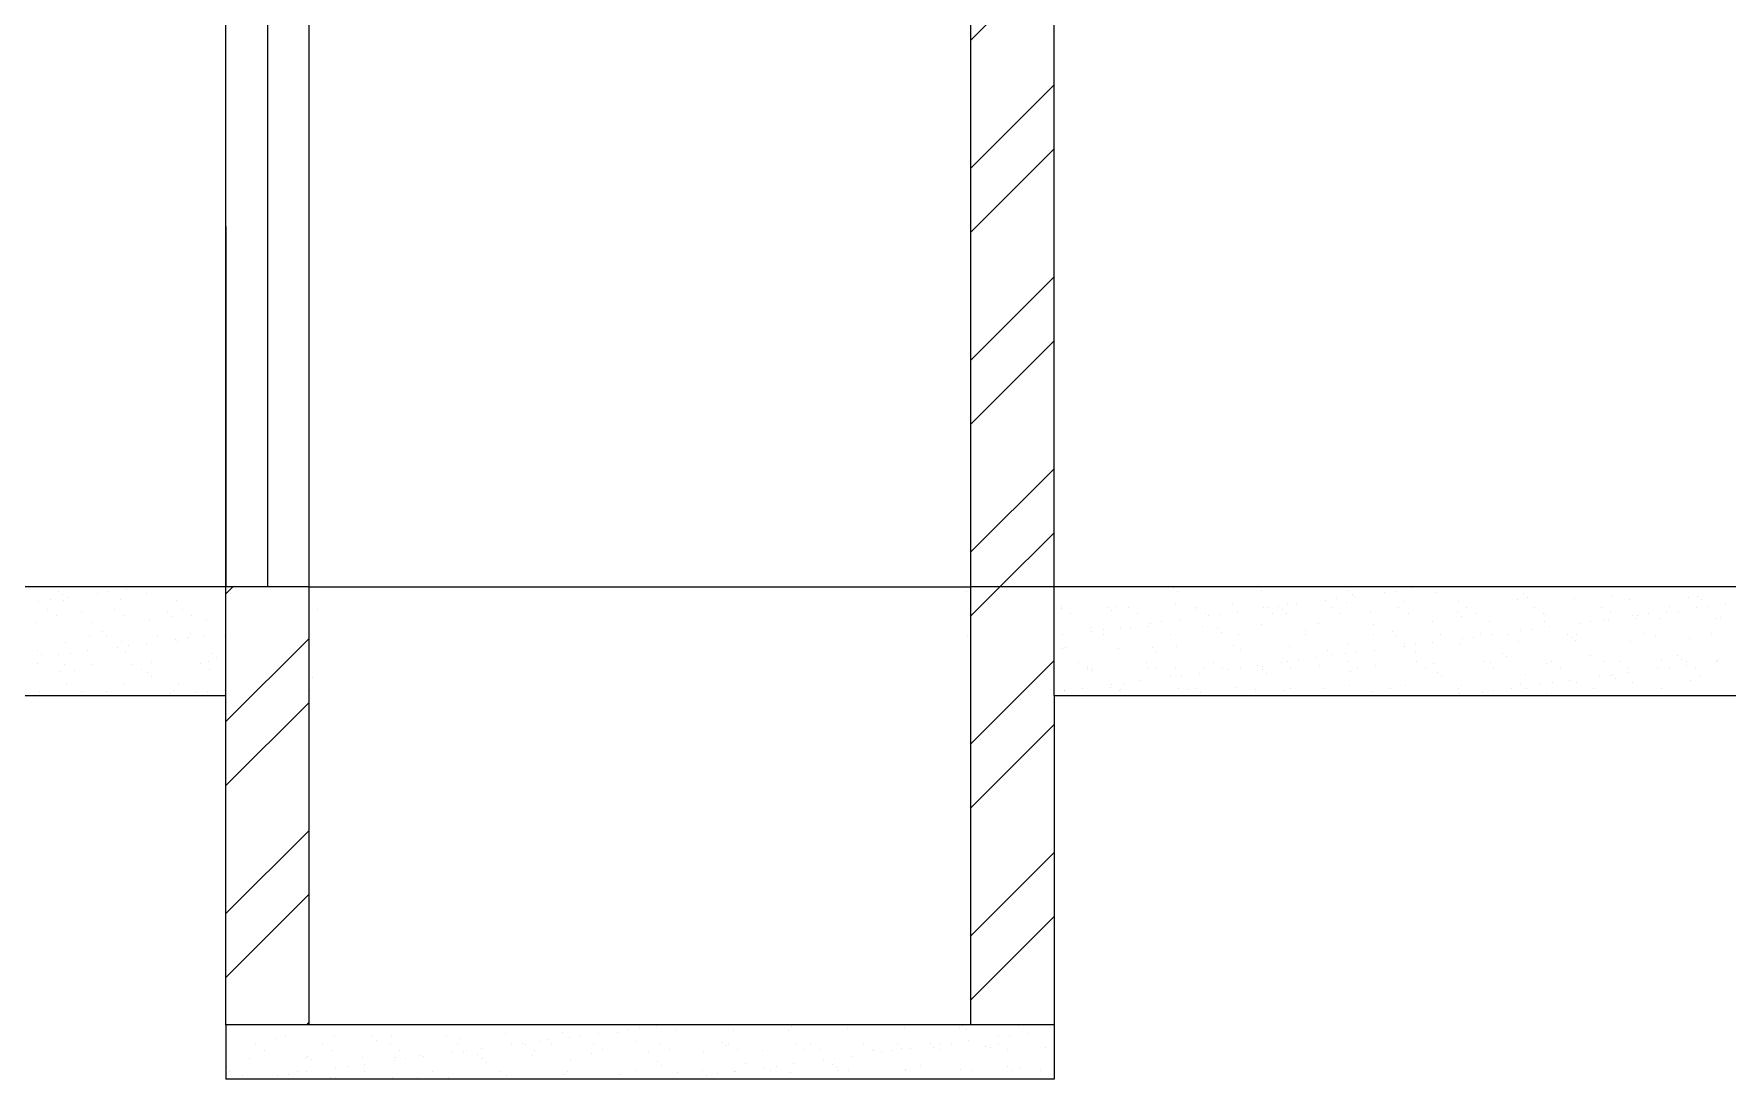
# Model space of a CAD drawing. Header units: metres. Extents: x 16174 to 16363, y 1100 to 1191.
# Drawn here: x 16270.849 to 16275.53, y 1135.851 to 1138.74 of the extents above; entities that cross this region are included whole.
import ezdxf

# ---------------------------------------------------------------- set-up
doc = ezdxf.new("R2010")
doc.units = ezdxf.units.M
doc.header["$MEASUREMENT"] = 0
pattern_1 = [(45, (442.80007, 38.17744), (-0.265165043, 0.265165043), []), (45, (442.97685, 38.17744), (-0.265165043, 0.265165043), [])]

msp = doc.modelspace()

# ---------------------------------------------------------------- hatches: boundary and pattern name
h = msp.add_hatch()
h.set_pattern_fill('ANSI32', color=256)
h.set_pattern_definition(pattern_1)
h.paths.add_polyline_path([(16273.6697, 1145.7611), (16273.4397, 1145.7611), (16273.4397, 1143.0111), (16273.6697, 1143.0111)])
h.paths.add_polyline_path([(16273.6697, 1142.8611), (16273.4397, 1142.8611), (16273.4397, 1140.1111), (16273.6697, 1140.1111)])
h.paths.add_polyline_path([(16273.6697, 1139.9611), (16273.4397, 1139.9611), (16273.4397, 1137.2111), (16273.6697, 1137.2111)])
h = msp.add_hatch()
h.set_pattern_fill('ANSI32', color=256)
h.set_pattern_definition(pattern_1)
h.paths.add_polyline_path([(16273.6697, 1136.9111), (16273.6697, 1137.2111), (16273.4397, 1137.2111), (16273.4397, 1136.0011), (16273.6697, 1136.0011)])
h.paths.add_polyline_path([(16271.6097, 1137.2111), (16271.3797, 1137.2111), (16271.3797, 1136.0011), (16271.6097, 1136.0011)])

# ---------------------------------------------------------------- linework, layer by layer
for p, q in [((16271.6097, 1136.0011), (16271.6097, 1150.8611)), ((16273.4397, 1136.0011), (16273.4397, 1150.8611)), ((16271.3797, 1136.0011), (16271.3797, 1150.2111)), ((16273.6697, 1136.9111), (16273.6697, 1139.9611)), ((16271.4947, 1139.1411), (16271.4947, 1137.2111)), ((16271.3797, 1138.2077), (16271.3797, 1137.2111)), ((16271.6097, 1137.2111), (16262.8153, 1137.2111)), ((16270.8627, 1137.172), (16270.8627, 1137.172)), ((16270.8939, 1137.1762), (16270.8939, 1137.1762)), ((16270.916, 1137.1997), (16270.916, 1137.1997)), ((16270.9271, 1137.1895), (16270.9271, 1137.1895)), ((16270.9313, 1137.1735), (16270.9313, 1137.1735)), ((16270.9427, 1137.1826), (16270.9427, 1137.1826)), ((16271.0242, 1137.1933), (16271.0242, 1137.1933)), ((16271.0554, 1137.1974), (16271.0554, 1137.1974)), ((16271.0884, 1137.1755), (16271.0884, 1137.1755)), ((16271.1042, 1137.2038), (16271.1042, 1137.2038)), ((16271.1597, 1137.1944), (16271.1597, 1137.1944)), ((16271.2418, 1137.1747), (16271.2418, 1137.1747)), ((16271.6097, 1137.2111), (16273.4397, 1137.2111)), ((16273.4271, 1137.199), (16273.4271, 1137.199)), ((16303.1117, 1137.2111), (16273.4397, 1137.2111)), ((16273.7586, 1137.2102), (16273.7586, 1137.2102)), ((16273.9987, 1137.2081), (16273.9987, 1137.2081)), ((16274.0097, 1137.198), (16274.0097, 1137.198)), ((16274.2423, 1137.2028), (16274.2423, 1137.2028)), ((16274.4202, 1137.1744), (16274.4202, 1137.1744)), ((16274.4515, 1137.1785), (16274.4515, 1137.1785)), ((16274.4776, 1137.1689), (16274.4776, 1137.1689)), ((16274.4824, 1137.2008), (16274.4824, 1137.2008)), ((16274.4934, 1137.1906), (16274.4934, 1137.1906)), ((16274.5003, 1137.1849), (16274.5003, 1137.1849)), ((16274.5818, 1137.1956), (16274.5818, 1137.1956)), ((16274.613, 1137.1997), (16274.613, 1137.1997)), ((16274.6347, 1137.1709), (16274.6347, 1137.1709)), ((16274.6618, 1137.2062), (16274.6618, 1137.2062)), ((16274.726, 1137.1955), (16274.726, 1137.1955)), ((16274.7882, 1137.1702), (16274.7882, 1137.1702)), ((16274.9502, 1137.176), (16274.9502, 1137.176)), ((16274.9661, 1137.1934), (16274.9661, 1137.1934)), ((16274.9772, 1137.1833), (16274.9772, 1137.1833)), ((16275.1073, 1137.178), (16275.1073, 1137.178)), ((16275.2097, 1137.1881), (16275.2097, 1137.1881)), ((16275.2608, 1137.1773), (16275.2608, 1137.1773)), ((16275.4228, 1137.1831), (16275.4228, 1137.1831)), ((16275.4498, 1137.186), (16275.4498, 1137.186)), ((16275.4609, 1137.1759), (16275.4609, 1137.1759)), ((16270.8859, 1137.1478), (16270.8859, 1137.1478)), ((16270.9112, 1137.1317), (16270.9112, 1137.1317)), ((16270.9793, 1137.1417), (16270.9793, 1137.1417)), ((16271.0727, 1137.1482), (16271.0727, 1137.1482)), ((16271.098, 1137.1321), (16271.098, 1137.1321)), ((16271.1695, 1137.1192), (16271.1695, 1137.1192)), ((16271.2194, 1137.1396), (16271.2194, 1137.1396)), ((16271.2304, 1137.1295), (16271.2304, 1137.1295)), ((16271.2596, 1137.1485), (16271.2596, 1137.1485)), ((16271.2849, 1137.1324), (16271.2849, 1137.1324)), ((16271.3265, 1137.1212), (16271.3265, 1137.1212)), ((16271.6333, 1137.1492), (16271.6333, 1137.1492)), ((16273.6886, 1137.1529), (16273.6886, 1137.1529)), ((16273.6895, 1137.1567), (16273.6895, 1137.1567)), ((16273.7139, 1137.1368), (16273.7139, 1137.1368)), ((16273.8183, 1137.1555), (16273.8183, 1137.1555)), ((16273.8294, 1137.1453), (16273.8294, 1137.1453)), ((16273.843, 1137.156), (16273.843, 1137.156)), ((16273.8754, 1137.1533), (16273.8754, 1137.1533)), ((16273.9007, 1137.1372), (16273.9007, 1137.1372)), ((16274.0051, 1137.1618), (16274.0051, 1137.1618)), ((16274.0157, 1137.1211), (16274.0157, 1137.1211)), ((16274.0619, 1137.1502), (16274.0619, 1137.1502)), ((16274.0623, 1137.1536), (16274.0623, 1137.1536)), ((16274.0876, 1137.1375), (16274.0876, 1137.1375)), ((16274.0972, 1137.1318), (16274.0972, 1137.1318)), ((16274.1285, 1137.1359), (16274.1285, 1137.1359)), ((16274.1621, 1137.1638), (16274.1621, 1137.1638)), ((16274.1772, 1137.1424), (16274.1772, 1137.1424)), ((16274.2491, 1137.154), (16274.2491, 1137.154)), ((16274.2587, 1137.1531), (16274.2587, 1137.1531)), ((16274.2744, 1137.1378), (16274.2744, 1137.1378)), ((16274.29, 1137.1572), (16274.29, 1137.1572)), ((16274.302, 1137.1481), (16274.302, 1137.1481)), ((16274.3131, 1137.138), (16274.3131, 1137.138)), ((16274.3156, 1137.1631), (16274.3156, 1137.1631)), ((16274.3388, 1137.1636), (16274.3388, 1137.1636)), ((16274.436, 1137.1543), (16274.436, 1137.1543)), ((16274.4613, 1137.1382), (16274.4613, 1137.1382)), ((16274.5456, 1137.1428), (16274.5456, 1137.1428)), ((16274.6228, 1137.1546), (16274.6228, 1137.1546)), ((16274.6481, 1137.1385), (16274.6481, 1137.1385)), ((16274.7857, 1137.1407), (16274.7857, 1137.1407)), ((16274.7968, 1137.1306), (16274.7968, 1137.1306)), ((16274.8097, 1137.155), (16274.8097, 1137.155)), ((16274.835, 1137.1389), (16274.835, 1137.1389)), ((16274.9965, 1137.1553), (16274.9965, 1137.1553)), ((16275.0218, 1137.1392), (16275.0218, 1137.1392)), ((16275.0294, 1137.1354), (16275.0294, 1137.1354)), ((16275.1834, 1137.1557), (16275.1834, 1137.1557)), ((16275.1884, 1137.1218), (16275.1884, 1137.1218)), ((16275.2016, 1137.1219), (16275.2016, 1137.1219)), ((16275.2087, 1137.1395), (16275.2087, 1137.1395)), ((16275.2694, 1137.1334), (16275.2694, 1137.1334)), ((16275.2805, 1137.1232), (16275.2805, 1137.1232)), ((16275.2831, 1137.1326), (16275.2831, 1137.1326)), ((16275.3143, 1137.1367), (16275.3143, 1137.1367)), ((16275.3455, 1137.1238), (16275.3455, 1137.1238)), ((16275.3631, 1137.1431), (16275.3631, 1137.1431)), ((16275.3702, 1137.156), (16275.3702, 1137.156)), ((16275.3955, 1137.1399), (16275.3955, 1137.1399)), ((16275.4446, 1137.1539), (16275.4446, 1137.1539)), ((16275.4758, 1137.158), (16275.4758, 1137.158)), ((16275.499, 1137.1231), (16275.499, 1137.1231)), ((16275.5131, 1137.1281), (16275.5131, 1137.1281)), ((16275.5246, 1137.1644), (16275.5246, 1137.1644)), ((16270.8539, 1137.1141), (16270.8539, 1137.1141)), ((16271.0023, 1137.0737), (16271.0023, 1137.0737)), ((16271.0074, 1137.1134), (16271.0074, 1137.1134)), ((16271.039, 1137.087), (16271.039, 1137.087)), ((16271.0501, 1137.0768), (16271.0501, 1137.0768)), ((16271.1891, 1137.074), (16271.1891, 1137.074)), ((16271.2826, 1137.0817), (16271.2826, 1137.0817)), ((16271.321, 1137.077), (16271.321, 1137.077)), ((16271.376, 1137.0744), (16271.376, 1137.0744)), ((16273.4313, 1137.0781), (16273.4313, 1137.0781)), ((16273.6927, 1137.0786), (16273.6927, 1137.0786)), ((16273.7706, 1137.1005), (16273.7706, 1137.1005)), ((16273.7742, 1137.0893), (16273.7742, 1137.0893)), ((16273.805, 1137.0788), (16273.805, 1137.0788)), ((16273.8055, 1137.0934), (16273.8055, 1137.0934)), ((16273.8542, 1137.0998), (16273.8542, 1137.0998)), ((16273.8816, 1137.0975), (16273.8816, 1137.0975)), ((16273.9277, 1137.1025), (16273.9277, 1137.1025)), ((16273.9357, 1137.1106), (16273.9357, 1137.1106)), ((16273.967, 1137.1147), (16273.967, 1137.1147)), ((16273.9918, 1137.0791), (16273.9918, 1137.0791)), ((16274.0812, 1137.1017), (16274.0812, 1137.1017)), ((16274.1216, 1137.0954), (16274.1216, 1137.0954)), ((16274.1327, 1137.0853), (16274.1327, 1137.0853)), ((16274.1787, 1137.0795), (16274.1787, 1137.0795)), ((16274.2432, 1137.1076), (16274.2432, 1137.1076)), ((16274.3653, 1137.0901), (16274.3653, 1137.0901)), ((16274.3655, 1137.0798), (16274.3655, 1137.0798)), ((16274.4003, 1137.1096), (16274.4003, 1137.1096)), ((16274.5524, 1137.0801), (16274.5524, 1137.0801)), ((16274.5538, 1137.1088), (16274.5538, 1137.1088)), ((16274.6054, 1137.0881), (16274.6054, 1137.0881)), ((16274.6164, 1137.0779), (16274.6164, 1137.0779)), ((16274.7158, 1137.1147), (16274.7158, 1137.1147)), ((16274.7392, 1137.0805), (16274.7392, 1137.0805)), ((16274.8298, 1137.0729), (16274.8298, 1137.0729)), ((16274.849, 1137.0828), (16274.849, 1137.0828)), ((16274.8729, 1137.1167), (16274.8729, 1137.1167)), ((16274.8786, 1137.0794), (16274.8786, 1137.0794)), ((16274.9261, 1137.0808), (16274.9261, 1137.0808)), ((16274.9601, 1137.0901), (16274.9601, 1137.0901)), ((16274.9913, 1137.0942), (16274.9913, 1137.0942)), ((16275.0264, 1137.116), (16275.0264, 1137.116)), ((16275.0401, 1137.1006), (16275.0401, 1137.1006)), ((16275.0891, 1137.0807), (16275.0891, 1137.0807)), ((16275.1129, 1137.0812), (16275.1129, 1137.0812)), ((16275.1216, 1137.1113), (16275.1216, 1137.1113)), ((16275.1528, 1137.1155), (16275.1528, 1137.1155)), ((16275.2998, 1137.0815), (16275.2998, 1137.0815)), ((16275.3327, 1137.0754), (16275.3327, 1137.0754)), ((16275.4866, 1137.0818), (16275.4866, 1137.0818)), ((16270.8586, 1137.0343), (16270.8586, 1137.0343)), ((16270.9351, 1137.0578), (16270.9351, 1137.0578)), ((16270.9492, 1137.0281), (16270.9492, 1137.0281)), ((16270.998, 1137.0345), (16270.998, 1137.0345)), ((16271.0795, 1137.0452), (16271.0795, 1137.0452)), ((16271.0921, 1137.0598), (16271.0921, 1137.0598)), ((16271.1023, 1137.029), (16271.1023, 1137.029)), ((16271.1107, 1137.0494), (16271.1107, 1137.0494)), ((16271.1595, 1137.0558), (16271.1595, 1137.0558)), ((16271.241, 1137.0665), (16271.241, 1137.0665)), ((16271.2456, 1137.0591), (16271.2456, 1137.0591)), ((16271.2722, 1137.0706), (16271.2722, 1137.0706)), ((16271.3423, 1137.027), (16271.3423, 1137.027)), ((16273.6933, 1137.0411), (16273.6933, 1137.0411)), ((16273.7012, 1137.0448), (16273.7012, 1137.0448)), ((16273.8468, 1137.0404), (16273.8468, 1137.0404)), ((16273.9413, 1137.0428), (16273.9413, 1137.0428)), ((16273.9523, 1137.0326), (16273.9523, 1137.0326)), ((16274.0088, 1137.0462), (16274.0088, 1137.0462)), ((16274.1659, 1137.0482), (16274.1659, 1137.0482)), ((16274.1849, 1137.0375), (16274.1849, 1137.0375)), ((16274.3194, 1137.0475), (16274.3194, 1137.0475)), ((16274.425, 1137.0354), (16274.425, 1137.0354)), ((16274.4361, 1137.0253), (16274.4361, 1137.0253)), ((16274.4756, 1137.0263), (16274.4756, 1137.0263)), ((16274.4814, 1137.0533), (16274.4814, 1137.0533)), ((16274.5068, 1137.0304), (16274.5068, 1137.0304)), ((16274.5556, 1137.0368), (16274.5556, 1137.0368)), ((16274.6371, 1137.0476), (16274.6371, 1137.0476)), ((16274.6385, 1137.0553), (16274.6385, 1137.0553)), ((16274.6683, 1137.0517), (16274.6683, 1137.0517)), ((16274.6686, 1137.0301), (16274.6686, 1137.0301)), ((16274.7171, 1137.0581), (16274.7171, 1137.0581)), ((16274.792, 1137.0546), (16274.792, 1137.0546)), ((16274.7986, 1137.0688), (16274.7986, 1137.0688)), ((16274.9087, 1137.028), (16274.9087, 1137.028)), ((16274.954, 1137.0604), (16274.954, 1137.0604)), ((16275.1001, 1137.0706), (16275.1001, 1137.0706)), ((16275.1111, 1137.0624), (16275.1111, 1137.0624)), ((16275.2646, 1137.0617), (16275.2646, 1137.0617)), ((16275.4266, 1137.0675), (16275.4266, 1137.0675)), ((16270.8577, 1136.9985), (16270.8577, 1136.9985)), ((16270.8697, 1137.0242), (16270.8697, 1137.0242)), ((16270.918, 1137.024), (16270.918, 1137.024)), ((16270.9343, 1136.9976), (16270.9343, 1136.9976)), ((16270.9596, 1136.9815), (16270.9596, 1136.9815)), ((16271.0112, 1136.9978), (16271.0112, 1136.9978)), ((16271.1212, 1136.9979), (16271.1212, 1136.9979)), ((16271.1465, 1136.9818), (16271.1465, 1136.9818)), ((16271.1733, 1137.0036), (16271.1733, 1137.0036)), ((16271.308, 1136.9983), (16271.308, 1136.9983)), ((16271.3303, 1137.0056), (16271.3303, 1137.0056)), ((16271.3333, 1136.9822), (16271.3333, 1136.9822)), ((16271.3534, 1137.0168), (16271.3534, 1137.0168)), ((16273.7371, 1137.0027), (16273.7371, 1137.0027)), ((16273.7609, 1136.9901), (16273.7609, 1136.9901)), ((16273.7624, 1136.9866), (16273.7624, 1136.9866)), ((16273.772, 1136.98), (16273.772, 1136.98)), ((16273.7744, 1136.9849), (16273.7744, 1136.9849)), ((16273.9239, 1137.003), (16273.9239, 1137.003)), ((16273.9315, 1136.9869), (16273.9315, 1136.9869)), ((16273.9492, 1136.9869), (16273.9492, 1136.9869)), ((16274.0045, 1136.9848), (16274.0045, 1136.9848)), ((16274.085, 1136.9861), (16274.085, 1136.9861)), ((16274.1107, 1137.0034), (16274.1107, 1137.0034)), ((16274.1361, 1136.9873), (16274.1361, 1136.9873)), ((16274.1526, 1136.9838), (16274.1526, 1136.9838)), ((16274.1838, 1136.9879), (16274.1838, 1136.9879)), ((16274.2326, 1136.9943), (16274.2326, 1136.9943)), ((16274.2446, 1136.9828), (16274.2446, 1136.9828)), ((16274.247, 1136.992), (16274.247, 1136.992)), ((16274.2976, 1137.0037), (16274.2976, 1137.0037)), ((16274.3141, 1137.005), (16274.3141, 1137.005)), ((16274.3229, 1136.9876), (16274.3229, 1136.9876)), ((16274.3453, 1137.0091), (16274.3453, 1137.0091)), ((16274.3941, 1137.0156), (16274.3941, 1137.0156)), ((16274.4041, 1136.994), (16274.4041, 1136.994)), ((16274.4844, 1137.004), (16274.4844, 1137.004)), ((16274.5097, 1136.9879), (16274.5097, 1136.9879)), ((16274.5576, 1136.9932), (16274.5576, 1136.9932)), ((16274.6713, 1137.0044), (16274.6713, 1137.0044)), ((16274.6966, 1136.9883), (16274.6966, 1136.9883)), ((16274.7196, 1136.9991), (16274.7196, 1136.9991)), ((16274.8581, 1137.0047), (16274.8581, 1137.0047)), ((16274.8767, 1137.0011), (16274.8767, 1137.0011)), ((16274.8834, 1136.9886), (16274.8834, 1136.9886)), ((16274.9198, 1137.0179), (16274.9198, 1137.0179)), ((16275.0302, 1137.0003), (16275.0302, 1137.0003)), ((16275.045, 1137.0051), (16275.045, 1137.0051)), ((16275.0703, 1136.9889), (16275.0703, 1136.9889)), ((16275.1523, 1137.0227), (16275.1523, 1137.0227)), ((16275.1922, 1137.0062), (16275.1922, 1137.0062)), ((16275.2318, 1137.0054), (16275.2318, 1137.0054)), ((16275.2571, 1136.9893), (16275.2571, 1136.9893)), ((16275.3384, 1136.9845), (16275.3384, 1136.9845)), ((16275.3493, 1137.0082), (16275.3493, 1137.0082)), ((16275.3697, 1136.9887), (16275.3697, 1136.9887)), ((16275.3924, 1137.0207), (16275.3924, 1137.0207)), ((16275.4035, 1137.0105), (16275.4035, 1137.0105)), ((16275.4184, 1136.9951), (16275.4184, 1136.9951)), ((16275.4187, 1137.0057), (16275.4187, 1137.0057)), ((16275.444, 1136.9896), (16275.444, 1136.9896)), ((16275.4999, 1137.0058), (16275.4999, 1137.0058)), ((16275.5028, 1137.0074), (16275.5028, 1137.0074)), ((16270.9219, 1136.9764), (16270.9219, 1136.9764)), ((16270.9389, 1136.9422), (16270.9389, 1136.9422)), ((16271.0959, 1136.9442), (16271.0959, 1136.9442)), ((16271.162, 1136.9743), (16271.162, 1136.9743)), ((16271.173, 1136.9642), (16271.173, 1136.9642)), ((16271.2494, 1136.9435), (16271.2494, 1136.9435)), ((16271.6193, 1136.961), (16271.6193, 1136.961)), ((16273.8242, 1136.9322), (16273.8242, 1136.9322)), ((16273.8295, 1136.9412), (16273.8295, 1136.9412)), ((16273.8608, 1136.9454), (16273.8608, 1136.9454)), ((16273.9096, 1136.9518), (16273.9096, 1136.9518)), ((16273.991, 1136.9625), (16273.991, 1136.9625)), ((16274.0223, 1136.9666), (16274.0223, 1136.9666)), ((16274.0711, 1136.973), (16274.0711, 1136.973)), ((16274.1697, 1136.9326), (16274.1697, 1136.9326)), ((16274.2557, 1136.9726), (16274.2557, 1136.9726)), ((16274.3232, 1136.9319), (16274.3232, 1136.9319)), ((16274.4852, 1136.9377), (16274.4852, 1136.9377)), ((16274.4883, 1136.9774), (16274.4883, 1136.9774)), ((16274.6423, 1136.9397), (16274.6423, 1136.9397)), ((16274.7283, 1136.9754), (16274.7283, 1136.9754)), ((16274.7394, 1136.9652), (16274.7394, 1136.9652)), ((16274.7957, 1136.939), (16274.7957, 1136.939)), ((16274.9339, 1136.9313), (16274.9339, 1136.9313)), ((16274.9578, 1136.9448), (16274.9578, 1136.9448)), ((16274.972, 1136.9701), (16274.972, 1136.9701)), ((16275.0154, 1136.942), (16275.0154, 1136.942)), ((16275.0466, 1136.9461), (16275.0466, 1136.9461)), ((16275.0954, 1136.9526), (16275.0954, 1136.9526)), ((16275.1149, 1136.9468), (16275.1149, 1136.9468)), ((16275.1614, 1136.9309), (16275.1614, 1136.9309)), ((16275.1769, 1136.9633), (16275.1769, 1136.9633)), ((16275.2081, 1136.9674), (16275.2081, 1136.9674)), ((16275.2121, 1136.968), (16275.2121, 1136.968)), ((16275.2231, 1136.9579), (16275.2231, 1136.9579)), ((16275.2569, 1136.9738), (16275.2569, 1136.9738)), ((16275.2683, 1136.9461), (16275.2683, 1136.9461)), ((16275.3482, 1136.9313), (16275.3482, 1136.9313)), ((16275.4304, 1136.9519), (16275.4304, 1136.9519)), ((16275.4557, 1136.9627), (16275.4557, 1136.9627)), ((16264.6196, 1136.9111), (16271.3797, 1136.9111)), ((16270.8639, 1136.9231), (16270.8639, 1136.9231)), ((16270.9816, 1136.9216), (16270.9816, 1136.9216)), ((16270.9927, 1136.9115), (16270.9927, 1136.9115)), ((16271.0507, 1136.9235), (16271.0507, 1136.9235)), ((16271.2252, 1136.9163), (16271.2252, 1136.9163)), ((16271.2376, 1136.9238), (16271.2376, 1136.9238)), ((16271.2963, 1136.9184), (16271.2963, 1136.9184)), ((16271.3275, 1136.9225), (16271.3275, 1136.9225)), ((16271.3763, 1136.929), (16271.3763, 1136.929)), ((16271.6113, 1136.9245), (16271.6113, 1136.9245)), ((16273.6697, 1136.9111), (16303.1117, 1136.9111)), ((16273.6697, 1136.9111), (16273.6697, 1135.8511)), ((16273.6971, 1136.9255), (16273.6971, 1136.9255)), ((16273.6993, 1136.9241), (16273.6993, 1136.9241)), ((16273.748, 1136.9305), (16273.748, 1136.9305)), ((16273.8506, 1136.9248), (16273.8506, 1136.9248)), ((16273.8534, 1136.9285), (16273.8534, 1136.9285)), ((16274.0126, 1136.9306), (16274.0126, 1136.9306)), ((16274.0403, 1136.9289), (16274.0403, 1136.9289)), ((16274.0643, 1136.9301), (16274.0643, 1136.9301)), ((16274.0753, 1136.92), (16274.0753, 1136.92)), ((16274.2271, 1136.9292), (16274.2271, 1136.9292)), ((16274.3079, 1136.9248), (16274.3079, 1136.9248)), ((16274.414, 1136.9296), (16274.414, 1136.9296)), ((16274.548, 1136.9227), (16274.548, 1136.9227)), ((16274.559, 1136.9126), (16274.559, 1136.9126)), ((16274.6008, 1136.9299), (16274.6008, 1136.9299)), ((16274.7877, 1136.9302), (16274.7877, 1136.9302)), ((16274.7916, 1136.9174), (16274.7916, 1136.9174)), ((16274.8539, 1136.9208), (16274.8539, 1136.9208)), ((16274.8851, 1136.9249), (16274.8851, 1136.9249)), ((16274.9745, 1136.9306), (16274.9745, 1136.9306)), ((16275.0317, 1136.9154), (16275.0317, 1136.9154)), ((16273.6697, 1136.0011), (16271.3797, 1136.0011)), ((16271.3797, 1136.0011), (16271.3797, 1135.8511)), ((16271.3852, 1135.998), (16271.3852, 1135.998)), ((16272.5711, 1135.9988), (16272.5711, 1135.9988)), ((16272.9439, 1135.9953), (16272.9439, 1135.9953)), ((16273.1765, 1136.0001), (16273.1765, 1136.0001)), ((16273.4166, 1135.998), (16273.4166, 1135.998)), ((16273.5703, 1135.9986), (16273.5703, 1135.9986)), ((16271.5178, 1135.9644), (16271.5178, 1135.9644)), ((16271.545, 1135.9695), (16271.545, 1135.9695)), ((16271.6799, 1135.9702), (16271.6799, 1135.9702)), ((16271.7851, 1135.9675), (16271.7851, 1135.9675)), ((16271.7961, 1135.9573), (16271.7961, 1135.9573)), ((16271.8369, 1135.9722), (16271.8369, 1135.9722)), ((16271.9904, 1135.9715), (16271.9904, 1135.9715)), ((16272.0287, 1135.9622), (16272.0287, 1135.9622)), ((16272.1525, 1135.9773), (16272.1525, 1135.9773)), ((16272.1993, 1135.9499), (16272.1993, 1135.9499)), ((16272.2481, 1135.9563), (16272.2481, 1135.9563)), ((16272.2688, 1135.9601), (16272.2688, 1135.9601)), ((16272.2798, 1135.95), (16272.2798, 1135.95)), ((16272.3095, 1135.9793), (16272.3095, 1135.9793)), ((16272.3296, 1135.967), (16272.3296, 1135.967)), ((16272.3608, 1135.9711), (16272.3608, 1135.9711)), ((16272.3946, 1135.9479), (16272.3946, 1135.9479)), ((16272.4096, 1135.9776), (16272.4096, 1135.9776)), ((16272.463, 1135.9786), (16272.463, 1135.9786)), ((16272.4911, 1135.9883), (16272.4911, 1135.9883)), ((16272.5124, 1135.9548), (16272.5124, 1135.9548)), ((16272.5223, 1135.9924), (16272.5223, 1135.9924)), ((16272.5815, 1135.9483), (16272.5815, 1135.9483)), ((16272.6251, 1135.9844), (16272.6251, 1135.9844)), ((16272.7525, 1135.9527), (16272.7525, 1135.9527)), ((16272.7683, 1135.9486), (16272.7683, 1135.9486)), ((16272.7821, 1135.9864), (16272.7821, 1135.9864)), ((16272.9356, 1135.9857), (16272.9356, 1135.9857)), ((16272.9552, 1135.9489), (16272.9552, 1135.9489)), ((16273.0977, 1135.9915), (16273.0977, 1135.9915)), ((16273.142, 1135.9493), (16273.142, 1135.9493)), ((16273.2547, 1135.9935), (16273.2547, 1135.9935)), ((16273.3289, 1135.9496), (16273.3289, 1135.9496)), ((16273.3852, 1135.9506), (16273.3852, 1135.9506)), ((16273.4082, 1135.9928), (16273.4082, 1135.9928)), ((16273.4276, 1135.9879), (16273.4276, 1135.9879)), ((16273.4339, 1135.9571), (16273.4339, 1135.9571)), ((16273.5154, 1135.9678), (16273.5154, 1135.9678)), ((16273.5157, 1135.95), (16273.5157, 1135.95)), ((16273.5467, 1135.9719), (16273.5467, 1135.9719)), ((16273.5954, 1135.9783), (16273.5954, 1135.9783)), ((16273.6602, 1135.9927), (16273.6602, 1135.9927)), ((16271.4455, 1135.9089), (16271.4455, 1135.9089)), ((16271.4604, 1135.9462), (16271.4604, 1135.9462)), ((16271.4857, 1135.9301), (16271.4857, 1135.9301)), ((16271.6025, 1135.9109), (16271.6025, 1135.9109)), ((16271.6047, 1135.9148), (16271.6047, 1135.9148)), ((16271.6158, 1135.9047), (16271.6158, 1135.9047)), ((16271.6472, 1135.9466), (16271.6472, 1135.9466)), ((16271.6725, 1135.9304), (16271.6725, 1135.9304)), ((16271.756, 1135.9101), (16271.756, 1135.9101)), ((16271.8341, 1135.9469), (16271.8341, 1135.9469)), ((16271.8451, 1135.9032), (16271.8451, 1135.9032)), ((16271.8483, 1135.9095), (16271.8483, 1135.9095)), ((16271.8594, 1135.9308), (16271.8594, 1135.9308)), ((16271.8763, 1135.9073), (16271.8763, 1135.9073)), ((16271.9181, 1135.916), (16271.9181, 1135.916)), ((16271.9251, 1135.9138), (16271.9251, 1135.9138)), ((16272.0066, 1135.9245), (16272.0066, 1135.9245)), ((16272.0209, 1135.9472), (16272.0209, 1135.9472)), ((16272.0378, 1135.9286), (16272.0378, 1135.9286)), ((16272.0462, 1135.9311), (16272.0462, 1135.9311)), ((16272.0751, 1135.918), (16272.0751, 1135.918)), ((16272.0866, 1135.935), (16272.0866, 1135.935)), ((16272.0884, 1135.9074), (16272.0884, 1135.9074)), ((16272.1681, 1135.9458), (16272.1681, 1135.9458)), ((16272.2078, 1135.9476), (16272.2078, 1135.9476)), ((16272.2286, 1135.9172), (16272.2286, 1135.9172)), ((16272.2331, 1135.9315), (16272.2331, 1135.9315)), ((16272.332, 1135.9021), (16272.332, 1135.9021)), ((16272.3907, 1135.9231), (16272.3907, 1135.9231)), ((16272.4199, 1135.9318), (16272.4199, 1135.9318)), ((16272.5477, 1135.9251), (16272.5477, 1135.9251)), ((16272.6068, 1135.9321), (16272.6068, 1135.9321)), ((16272.7012, 1135.9243), (16272.7012, 1135.9243)), ((16272.7636, 1135.9426), (16272.7636, 1135.9426)), ((16272.7936, 1135.9325), (16272.7936, 1135.9325)), ((16272.8633, 1135.9302), (16272.8633, 1135.9302)), ((16272.9805, 1135.9328), (16272.9805, 1135.9328)), ((16272.9961, 1135.9474), (16272.9961, 1135.9474)), ((16273.0203, 1135.9322), (16273.0203, 1135.9322)), ((16273.0309, 1135.904), (16273.0309, 1135.904)), ((16273.0621, 1135.9081), (16273.0621, 1135.9081)), ((16273.1109, 1135.9145), (16273.1109, 1135.9145)), ((16273.1673, 1135.9332), (16273.1673, 1135.9332)), ((16273.1738, 1135.9314), (16273.1738, 1135.9314)), ((16273.1924, 1135.9253), (16273.1924, 1135.9253)), ((16273.2237, 1135.9294), (16273.2237, 1135.9294)), ((16273.2362, 1135.9454), (16273.2362, 1135.9454)), ((16273.2473, 1135.9352), (16273.2473, 1135.9352)), ((16273.2724, 1135.9358), (16273.2724, 1135.9358)), ((16273.3358, 1135.9373), (16273.3358, 1135.9373)), ((16273.3539, 1135.9465), (16273.3539, 1135.9465)), ((16273.3542, 1135.9335), (16273.3542, 1135.9335)), ((16273.4798, 1135.9401), (16273.4798, 1135.9401)), ((16273.4929, 1135.9393), (16273.4929, 1135.9393)), ((16273.541, 1135.9338), (16273.541, 1135.9338)), ((16273.6464, 1135.9385), (16273.6464, 1135.9385)), ((16271.3899, 1135.8717), (16271.3899, 1135.8717)), ((16271.4243, 1135.8621), (16271.4243, 1135.8621)), ((16271.522, 1135.8607), (16271.522, 1135.8607)), ((16271.5533, 1135.8648), (16271.5533, 1135.8648)), ((16271.5768, 1135.8721), (16271.5768, 1135.8721)), ((16271.602, 1135.8712), (16271.602, 1135.8712)), ((16271.668, 1135.8568), (16271.668, 1135.8568)), ((16271.6835, 1135.882), (16271.6835, 1135.882)), ((16271.6837, 1135.8546), (16271.6837, 1135.8546)), ((16271.7148, 1135.8861), (16271.7148, 1135.8861)), ((16271.7636, 1135.8925), (16271.7636, 1135.8925)), ((16271.7636, 1135.8724), (16271.7636, 1135.8724)), ((16271.8407, 1135.8566), (16271.8407, 1135.8566)), ((16271.908, 1135.8548), (16271.908, 1135.8548)), ((16271.9505, 1135.8727), (16271.9505, 1135.8727)), ((16271.9942, 1135.8559), (16271.9942, 1135.8559)), ((16272.0995, 1135.8973), (16272.0995, 1135.8973)), ((16272.1373, 1135.8731), (16272.1373, 1135.8731)), ((16272.1563, 1135.8617), (16272.1563, 1135.8617)), ((16272.3133, 1135.8637), (16272.3133, 1135.8637)), ((16272.3242, 1135.8734), (16272.3242, 1135.8734)), ((16272.4668, 1135.863), (16272.4668, 1135.863)), ((16272.511, 1135.8738), (16272.511, 1135.8738)), ((16272.5721, 1135.9001), (16272.5721, 1135.9001)), ((16272.5832, 1135.8899), (16272.5832, 1135.8899)), ((16272.6288, 1135.8688), (16272.6288, 1135.8688)), ((16272.6979, 1135.8741), (16272.6979, 1135.8741)), ((16272.7079, 1135.8615), (16272.7079, 1135.8615)), ((16272.7391, 1135.8656), (16272.7391, 1135.8656)), ((16272.7859, 1135.8708), (16272.7859, 1135.8708)), ((16272.7879, 1135.872), (16272.7879, 1135.872)), ((16272.8158, 1135.8948), (16272.8158, 1135.8948)), ((16272.8694, 1135.8827), (16272.8694, 1135.8827)), ((16272.8847, 1135.8744), (16272.8847, 1135.8744)), ((16272.9006, 1135.8869), (16272.9006, 1135.8869)), ((16272.9394, 1135.8701), (16272.9394, 1135.8701)), ((16272.9494, 1135.8933), (16272.9494, 1135.8933)), ((16273.0558, 1135.8927), (16273.0558, 1135.8927)), ((16273.0669, 1135.8826), (16273.0669, 1135.8826)), ((16273.0716, 1135.8748), (16273.0716, 1135.8748)), ((16273.1014, 1135.8759), (16273.1014, 1135.8759)), ((16273.2584, 1135.8751), (16273.2584, 1135.8751)), ((16273.2585, 1135.8779), (16273.2585, 1135.8779)), ((16273.2995, 1135.8874), (16273.2995, 1135.8874)), ((16273.412, 1135.8772), (16273.412, 1135.8772)), ((16273.4452, 1135.8755), (16273.4452, 1135.8755)), ((16273.5396, 1135.8853), (16273.5396, 1135.8853)), ((16273.5506, 1135.8752), (16273.5506, 1135.8752)), ((16273.574, 1135.883), (16273.574, 1135.883)), ((16273.6321, 1135.8758), (16273.6321, 1135.8758)), ((16273.6697, 1135.8511), (16271.3797, 1135.8511)), ((16271.4354, 1135.852), (16271.4354, 1135.852))]:
    msp.add_line(p, q)

doc.saveas('drawing.dxf')
